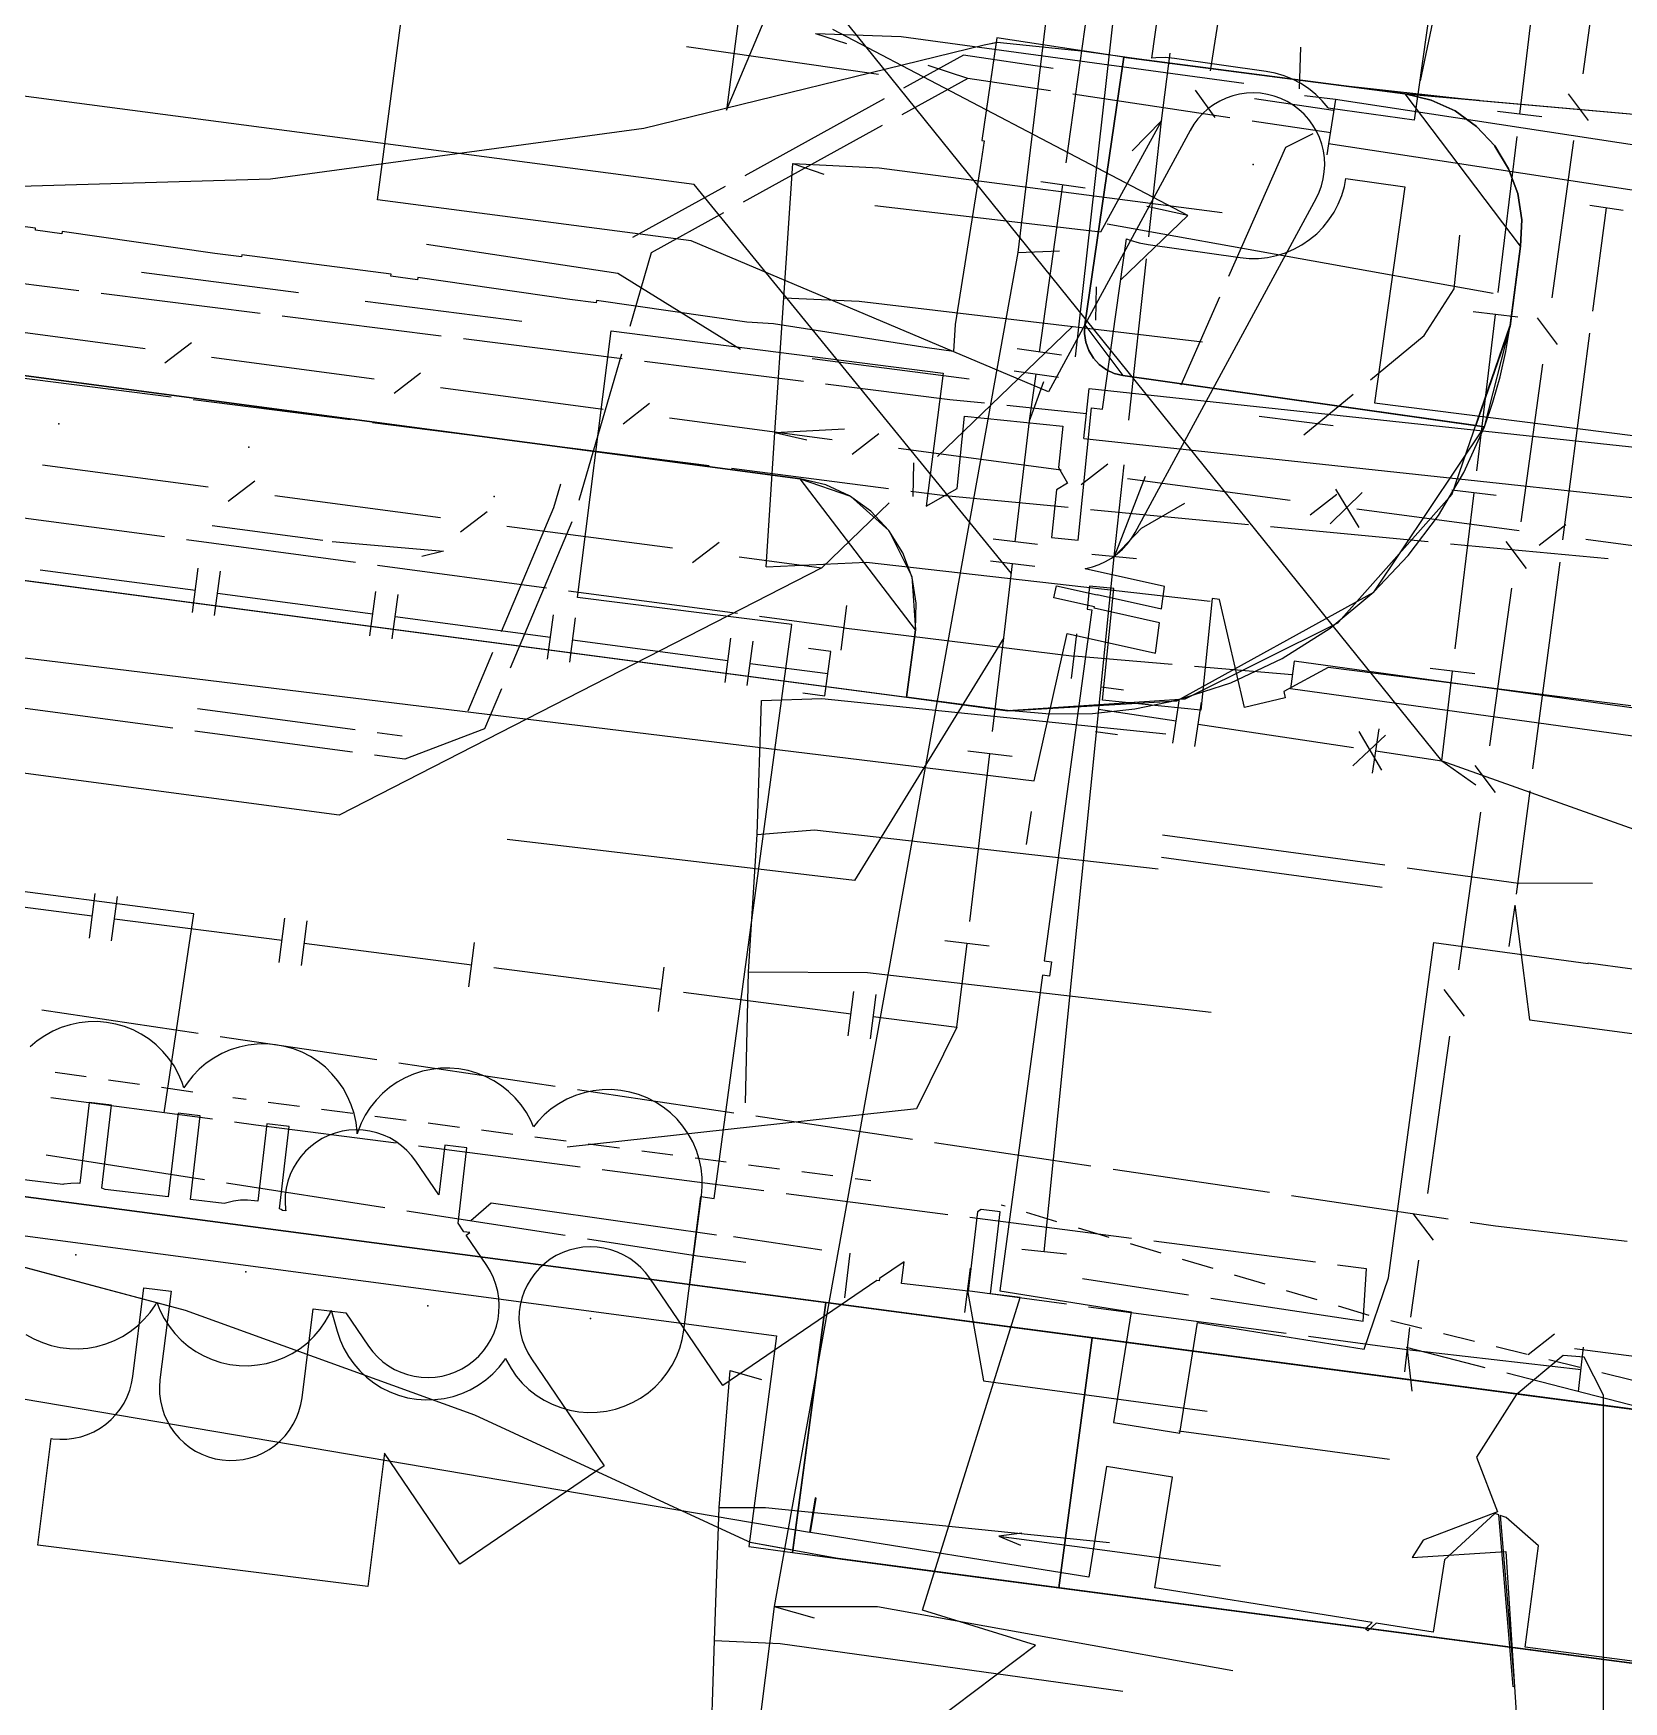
# Model space of a CAD drawing. Header units: metres. Extents: x -3782 to -2031, y 18790 to 19846.
# Drawn here: x -3570.15 to -3534.61, y 18946.86 to 18984.13 of the extents above; entities that cross this region are included whole.
import ezdxf

# ---------------------------------------------------------------- set-up
doc = ezdxf.new("R2010")
doc.units = ezdxf.units.M
for name, color, linetype in [('BOUNDARY', 7, 'Continuous'), ('CURB', 7, 'Continuous'), ('ELECTR_CABLE', 7, 'Continuous'), ('ELECTR_CABLE_COMM', 7, 'Continuous'), ('GAS', 7, 'Continuous'), ('GRASS', 7, 'Continuous'), ('GROUND', 7, 'Continuous'), ('OVERHEAD_POWER_LINE', 7, 'Continuous'), ('ROAD', 7, 'Continuous'), ('SEWER', 7, 'Continuous'), ('SIDEWALK_PATH', 7, 'Continuous'), ('TREE', 7, 'Continuous'), ('WATER_PIPELINE', 7, 'Continuous')]:
    doc.layers.add(name, color=color, linetype=linetype)

msp = doc.modelspace()

# ---------------------------------------------------------------- linework, layer by layer
at = {"layer": 'BOUNDARY'}
for points in [[(-3573.272, 18980.64), (-3564.856, 18980.887), (-3556.513, 18982.018), (-3548.906, 18983.879), (-3548.617, 18983.936), (-3546.672, 18983.737), (-3546.619, 18983.729), (-3544.962, 18983.495), (-3541.148, 18982.996), (-3537.84, 18982.633), (-3522.613, 18981.283), (-3519.674, 18980.912), (-3516.989, 18980.472), (-3514.279, 18980.075), (-3444.959, 18971.131)], [(-3282.067, 18918.894), (-3491.403, 18946.577), (-3498.417, 18947.192), (-3505.458, 18947.188), (-3512.471, 18946.565), (-3516.836, 18945.785), (-3517.957, 18945.65), (-3519.947, 18945.811), (-3549.93, 18949.758), (-3552.221, 18950.065), (-3554.135, 18950.418), (-3554.181, 18950.436), (-3560.29, 18953.261), (-3566.754, 18955.601), (-3573.395, 18957.376), (-3580.164, 18958.575), (-3582.693, 18958.912), (-3584.287, 18959.157), (-3615.528, 18964.605), (-3615.941, 18964.679), (-3635.722, 18968.342)]]:
    msp.add_lwpolyline(points, dxfattribs=at)
at = {"layer": 'CURB'}
for points in [[(-3546.655, 18977.623), (-3545.784, 18983.602)], [(-3545.792, 18983.603), (-3539.497, 18982.78)], [(-3536.917, 18979.377), (-3539.497, 18982.78)], [(-3601.831, 18980.677), (-3602.036, 18979.129), (-3599.456, 18975.761), (-3550.643, 18969.301)], [(-3601.831, 18980.677), (-3553.02, 18974.18)], [(-3537.726, 18975.346), (-3537.154, 18977.596), (-3536.917, 18979.377)], [(-3546.655, 18977.623), (-3545.806, 18976.49)], [(-3537.726, 18975.345), (-3545.806, 18976.49)], [(-3540.194, 18971.651), (-3537.726, 18975.346)], [(-3550.442, 18970.811), (-3553.02, 18974.18)], [(-3544.6, 18969.224), (-3540.194, 18971.651)], [(-3550.442, 18970.811), (-3550.643, 18969.301)], [(-3637.311, 18969.846), (-3624.107, 18967.448), (-3606.03, 18963.534), (-3589.949, 18960.734), (-3552.443, 18955.778)], [(-3550.643, 18969.301), (-3548.379, 18969.001), (-3544.6, 18969.224)], [(-3568.972, 18960.821), (-3569.667, 18960.921)], [(-3567.782, 18960.65), (-3568.477, 18960.75)], [(-3566.592, 18960.479), (-3567.287, 18960.579)], [(-3565.401, 18960.311), (-3565.699, 18960.35)], [(-3564.209, 18960.156), (-3564.905, 18960.247)], [(-3563.016, 18960.001), (-3563.713, 18960.092)], [(-3561.824, 18959.846), (-3562.521, 18959.937)], [(-3560.632, 18959.691), (-3561.328, 18959.782)], [(-3559.44, 18959.536), (-3560.136, 18959.627)], [(-3558.247, 18959.381), (-3558.944, 18959.472)], [(-3557.055, 18959.226), (-3557.752, 18959.317)], [(-3555.863, 18959.071), (-3556.559, 18959.161)], [(-3554.671, 18958.916), (-3555.367, 18959.006)], [(-3553.478, 18958.761), (-3554.175, 18958.851)], [(-3552.286, 18958.606), (-3552.982, 18958.696)], [(-3551.442, 18958.496), (-3551.79, 18958.541)], [(-3548.44, 18957.93), (-3548.522, 18957.955)], [(-3547.278, 18957.582), (-3547.961, 18957.787)], [(-3546.115, 18957.233), (-3546.799, 18957.438)], [(-3544.953, 18956.884), (-3545.636, 18957.089)], [(-3543.791, 18956.536), (-3544.474, 18956.741)], [(-3542.629, 18956.187), (-3543.312, 18956.392)], [(-3541.466, 18955.838), (-3542.15, 18956.043)], [(-3552.443, 18955.778), (-3553.186, 18950.196)], [(-3552.443, 18955.778), (-3546.495, 18954.992)], [(-3540.305, 18955.49), (-3540.987, 18955.695)], [(-3539.126, 18955.2), (-3539.818, 18955.37)], [(-3546.495, 18954.992), (-3547.238, 18949.412)], [(-3546.495, 18954.992), (-3524.969, 18952.147)], [(-3537.947, 18954.909), (-3538.64, 18955.08)], [(-3536.769, 18954.619), (-3537.462, 18954.79)], [(-3535.591, 18954.329), (-3536.284, 18954.5)], [(-3534.413, 18954.039), (-3535.105, 18954.21)], [(-3553.186, 18950.196), (-3547.238, 18949.412)]]:
    msp.add_lwpolyline(points, dxfattribs=at)
at = {"layer": 'ELECTR_CABLE'}
for points in [[(-3546.486, 18993.085), (-3548.152, 18979.236)], [(-3538.818, 18984.703), (-3539.16, 18983.071)], [(-3552.672, 18984.134), (-3550.762, 18984.067)], [(-3552.672, 18984.134), (-3551.98, 18983.91)], [(-3550.762, 18984.067), (-3543.104, 18983.025)], [(-3551.27, 18983.216), (-3555.557, 18983.837)], [(-3549.364, 18983.648), (-3550.706, 18982.909)], [(-3547.364, 18983.348), (-3549.364, 18983.648)], [(-3544.946, 18982.183), (-3544.75, 18983.691)], [(-3541.859, 18982.897), (-3541.83, 18983.828)], [(-3549.27, 18983.128), (-3550.159, 18983.417)], [(-3549.27, 18983.128), (-3550.744, 18982.317)], [(-3547.42, 18982.851), (-3549.27, 18983.128)], [(-3551.144, 18982.668), (-3554.257, 18980.954)], [(-3543.412, 18982.249), (-3546.926, 18982.776)], [(-3541.104, 18982.409), (-3542.861, 18982.672)], [(-3541.057, 18982.654), (-3541.747, 18982.739)], [(-3541.057, 18982.654), (-3541.207, 18981.666)], [(-3529.984, 18980.966), (-3541.057, 18982.654)], [(-3551.182, 18982.076), (-3554.295, 18980.362)], [(-3544.946, 18982.183), (-3546.304, 18979.693)], [(-3544.946, 18982.183), (-3545.596, 18981.513)], [(-3545.227, 18979.591), (-3544.946, 18982.183)], [(-3541.16, 18981.911), (-3542.917, 18982.175)], [(-3541.558, 18981.889), (-3542.174, 18981.586)], [(-3542.174, 18981.586), (-3543.446, 18978.7)], [(-3541.207, 18981.666), (-3541.245, 18981.418)], [(-3530.134, 18979.978), (-3541.207, 18981.666)], [(-3553.38, 18978.222), (-3553.179, 18981.224)], [(-3553.179, 18981.224), (-3551.251, 18981.13)], [(-3553.179, 18981.224), (-3552.49, 18980.99)], [(-3551.251, 18981.13), (-3543.588, 18980.134)], [(-3554.925, 18980.586), (-3556.766, 18979.572)], [(-3554.695, 18980.712), (-3554.925, 18980.586)], [(-3546.304, 18979.693), (-3551.351, 18980.28)], [(-3535.371, 18980.295), (-3534.629, 18980.181)], [(-3535.302, 18977.93), (-3535, 18980.238)], [(-3554.733, 18980.121), (-3556.344, 18979.234)], [(-3546.156, 18979.882), (-3537.531, 18978.328)], [(-3538.403, 18978.424), (-3538.278, 18979.627)], [(-3557.092, 18978.772), (-3561.365, 18979.419)], [(-3556.344, 18979.234), (-3556.825, 18977.588)], [(-3548.152, 18979.236), (-3553.602, 18948.986)], [(-3548.152, 18979.236), (-3547.219, 18979.275)], [(-3545.671, 18975.492), (-3545.281, 18979.094)], [(-3572.687, 18978.835), (-3569.135, 18978.39)], [(-3567.736, 18978.797), (-3564.229, 18978.345)], [(-3554.349, 18977.074), (-3557.092, 18978.772)], [(-3568.639, 18978.328), (-3565.087, 18977.884)], [(-3539.074, 18977.382), (-3538.403, 18978.424)], [(-3562.741, 18978.154), (-3559.234, 18977.703)], [(-3553.58, 18975.22), (-3553.38, 18978.222)], [(-3553.38, 18978.222), (-3551.7, 18978.152)], [(-3551.7, 18978.152), (-3544.025, 18977.246)], [(-3543.647, 18978.242), (-3544.514, 18976.275)], [(-3564.591, 18977.822), (-3561.04, 18977.378)], [(-3560.544, 18977.316), (-3556.992, 18976.872)], [(-3540.271, 18976.394), (-3539.074, 18977.382)], [(-3535.794, 18974.174), (-3535.367, 18977.434)], [(-3557.007, 18976.967), (-3557.962, 18973.698)], [(-3552.751, 18976.868), (-3549.243, 18976.417)], [(-3570.588, 18976.464), (-3567.076, 18976.016)], [(-3556.496, 18976.81), (-3552.944, 18976.365)], [(-3552.448, 18976.303), (-3549.672, 18975.956)], [(-3546.677, 18975.084), (-3546.557, 18976.202)], [(-3546.557, 18976.202), (-3526.331, 18974.025)], [(-3566.58, 18975.952), (-3563.068, 18975.504)], [(-3549.672, 18975.956), (-3548.895, 18975.876)], [(-3548.397, 18975.825), (-3546.617, 18975.643)], [(-3541.761, 18975.164), (-3540.656, 18976.076)], [(-3562.572, 18975.441), (-3559.06, 18974.992)], [(-3542.76, 18975.583), (-3541.106, 18975.37)], [(-3553.781, 18972.218), (-3553.58, 18975.22)], [(-3553.58, 18975.22), (-3552.026, 18975.296)], [(-3553.58, 18975.22), (-3552.871, 18975.055)], [(-3546.677, 18975.084), (-3526.451, 18972.907)], [(-3558.564, 18974.929), (-3555.051, 18974.48)], [(-3554.555, 18974.417), (-3551.043, 18973.969)], [(-3546.002, 18972.442), (-3545.779, 18974.494)], [(-3545.307, 18974.232), (-3546.002, 18972.442)], [(-3558.377, 18974.059), (-3558.53, 18973.537)], [(-3550.547, 18973.905), (-3549.778, 18973.807)], [(-3535.971, 18972.818), (-3535.794, 18974.174)], [(-3558.53, 18973.537), (-3559.699, 18970.764)], [(-3549.778, 18973.807), (-3547.025, 18973.545)], [(-3546.527, 18973.498), (-3543.002, 18973.163)], [(-3545.389, 18973.08), (-3544.422, 18973.636)], [(-3567.226, 18972.883), (-3570.999, 18973.388)], [(-3558.119, 18973.224), (-3559.5, 18969.95)], [(-3542.504, 18973.115), (-3538.98, 18972.78)], [(-3562.957, 18972.312), (-3566.731, 18972.817)], [(-3546.002, 18972.442), (-3545.389, 18973.08)], [(-3538.482, 18972.733), (-3534.957, 18972.398)], [(-3547.565, 18956.912), (-3546.002, 18972.442)], [(-3545.505, 18972.392), (-3546.499, 18972.492)], [(-3558.689, 18971.741), (-3562.462, 18972.246)], [(-3553.781, 18972.218), (-3551.537, 18972.318)], [(-3551.537, 18972.318), (-3543.858, 18971.449)], [(-3536.641, 18967.706), (-3536.036, 18972.322)], [(-3554.42, 18971.171), (-3558.193, 18971.675)], [(-3552.099, 18970.356), (-3551.977, 18971.348)], [(-3552.038, 18970.852), (-3553.925, 18971.104)], [(-3552.038, 18970.852), (-3546.895, 18970.219)], [(-3546.956, 18969.723), (-3546.834, 18970.715)], [(-3559.894, 18970.303), (-3560.447, 18968.991)], [(-3544.707, 18970.032), (-3546.895, 18970.219)], [(-3542.02, 18969.802), (-3544.208, 18969.989)], [(-3541.977, 18970.111), (-3542.063, 18969.493)], [(-3527.213, 18968.066), (-3541.977, 18970.111)], [(-3559.694, 18969.489), (-3560.069, 18968.599)], [(-3527.299, 18967.448), (-3542.063, 18969.493)], [(-3567.04, 18968.611), (-3570.563, 18969.079)], [(-3562.965, 18968.574), (-3566.488, 18969.042)], [(-3553.979, 18966.236), (-3553.88, 18969.227)], [(-3553.88, 18969.227), (-3552.53, 18969.274)], [(-3552.53, 18969.274), (-3544.843, 18968.481)], [(-3563.022, 18968.077), (-3566.545, 18968.545)], [(-3561.915, 18968.434), (-3562.47, 18968.508)], [(-3560.069, 18968.599), (-3561.855, 18967.922)], [(-3561.855, 18967.922), (-3562.527, 18968.011)], [(-3537.008, 18964.903), (-3536.705, 18967.211)], [(-3547.962, 18966.01), (-3547.85, 18966.751)], [(-3554.169, 18963.168), (-3553.979, 18966.236)], [(-3553.979, 18966.236), (-3552.694, 18966.337)], [(-3552.694, 18966.337), (-3545.014, 18965.469)], [(-3544.923, 18966.228), (-3539.95, 18965.554)], [(-3544.944, 18965.726), (-3540.01, 18965.057)], [(-3539.454, 18965.487), (-3536.968, 18965.15)], [(-3566.566, 18964.462), (-3571.604, 18965.12)], [(-3537.02, 18965.153), (-3535.312, 18965.148)], [(-3537.047, 18964.656), (-3537.18, 18963.731)], [(-3537.047, 18964.656), (-3536.717, 18962.092)], [(-3567.233, 18960.015), (-3566.566, 18964.462)], [(-3554.236, 18960.238), (-3554.169, 18963.168)], [(-3554.169, 18963.168), (-3551.511, 18963.155)], [(-3551.511, 18963.155), (-3543.834, 18962.269)], [(-3569.968, 18962.318), (-3566.472, 18961.799)], [(-3536.717, 18962.092), (-3531.68, 18961.422)], [(-3565.977, 18961.725), (-3562.481, 18961.206)], [(-3561.987, 18961.133), (-3558.491, 18960.613)], [(-3557.996, 18960.54), (-3554.5, 18960.02)], [(-3566.154, 18959.872), (-3569.765, 18960.353)], [(-3565.182, 18959.742), (-3565.658, 18959.805)], [(-3562.046, 18959.336), (-3565.182, 18959.742)], [(-3554.006, 18959.947), (-3550.51, 18959.428)], [(-3550.015, 18959.354), (-3546.519, 18958.835)], [(-3569.867, 18959.076), (-3566.329, 18958.529)], [(-3557.937, 18958.805), (-3561.55, 18959.272)], [(-3553.828, 18958.273), (-3557.441, 18958.74)], [(-3546.025, 18958.761), (-3542.529, 18958.242)], [(-3565.835, 18958.452), (-3562.298, 18957.905)], [(-3549.719, 18957.741), (-3553.332, 18958.209)], [(-3561.804, 18957.829), (-3558.266, 18957.282)], [(-3560.376, 18957.608), (-3559.92, 18958.003)], [(-3559.92, 18958.003), (-3554.888, 18957.294)], [(-3542.034, 18958.169), (-3538.538, 18957.649)], [(-3545.61, 18957.21), (-3549.223, 18957.677)], [(-3538.044, 18957.576), (-3537.479, 18957.492)], [(-3537.479, 18957.492), (-3534.536, 18957.147)], [(-3557.772, 18957.205), (-3555.309, 18956.824)], [(-3554.504, 18957.256), (-3552.53, 18956.954)], [(-3541.502, 18956.678), (-3545.115, 18957.146)], [(-3555.309, 18956.824), (-3554.231, 18956.682)], [(-3552.023, 18955.886), (-3551.899, 18956.878)], [(-3547.068, 18956.862), (-3548.062, 18956.962)], [(-3549.338, 18955.553), (-3549.214, 18956.545)], [(-3540.364, 18956.531), (-3541.006, 18956.614)], [(-3540.439, 18955.359), (-3540.364, 18956.531)], [(-3549.276, 18956.049), (-3547.067, 18955.752)], [(-3549.276, 18956.049), (-3548.918, 18954.027)], [(-3546.707, 18956.314), (-3544.337, 18955.953)], [(-3546.571, 18955.685), (-3542.154, 18955.091)], [(-3543.843, 18955.878), (-3540.439, 18955.359)], [(-3539.506, 18954.23), (-3539.392, 18955.224)], [(-3541.658, 18955.024), (-3539.449, 18954.727)], [(-3537.712, 18954.321), (-3539.465, 18954.77)], [(-3539.449, 18954.727), (-3535.567, 18954.285)], [(-3539.449, 18954.727), (-3539.348, 18953.798)], [(-3535.624, 18953.788), (-3535.51, 18954.782)], [(-3554.831, 18951.202), (-3554.583, 18954.259)], [(-3554.583, 18954.259), (-3553.883, 18954.06)], [(-3533.721, 18953.299), (-3537.228, 18954.197)], [(-3548.918, 18954.027), (-3543.924, 18953.353)], [(-3539.851, 18952.274), (-3544.556, 18952.907)], [(-3554.93, 18948.226), (-3554.831, 18951.202)], [(-3554.831, 18951.202), (-3553.794, 18951.202)], [(-3553.794, 18951.202), (-3546.106, 18950.419)], [(-3553.602, 18948.986), (-3554.713, 18940.131)], [(-3553.602, 18948.986), (-3551.292, 18948.986)], [(-3553.602, 18948.986), (-3552.702, 18948.736)], [(-3551.292, 18948.986), (-3543.35, 18947.555)], [(-3555.029, 18945.25), (-3554.93, 18948.226)], [(-3554.93, 18948.226), (-3553.463, 18948.158)], [(-3553.463, 18948.158), (-3545.809, 18947.093)]]:
    msp.add_lwpolyline(points, dxfattribs=at)
at = {"layer": 'ELECTR_CABLE_COMM'}
for points in [[(-3543.847, 18983.3), (-3543.294, 18986.802)], [(-3535.042, 18986.748), (-3535.529, 18983.23)], [(-3544.357, 18980.068), (-3552.288, 18984.22)], [(-3543.743, 18982.256), (-3544.184, 18982.863)], [(-3535.858, 18982.786), (-3535.406, 18982.188)], [(-3535.735, 18981.744), (-3536.222, 18978.226)], [(-3544.357, 18980.068), (-3545.27, 18980.264)], [(-3545.86, 18978.62), (-3544.357, 18980.068)], [(-3546.408, 18977.725), (-3546.393, 18978.475)], [(-3549.947, 18974.684), (-3546.941, 18977.58)], [(-3536.551, 18977.782), (-3536.099, 18977.185)], [(-3571.289, 18977.577), (-3567.658, 18977.096)], [(-3567.212, 18976.77), (-3566.617, 18977.226)], [(-3566.171, 18976.899), (-3562.54, 18976.418)], [(-3562.094, 18976.092), (-3561.499, 18976.548)], [(-3536.428, 18976.741), (-3536.915, 18973.223)], [(-3561.053, 18976.221), (-3557.422, 18975.74)], [(-3556.976, 18975.414), (-3556.381, 18975.87)], [(-3555.935, 18975.544), (-3552.304, 18975.063)], [(-3551.858, 18974.736), (-3551.263, 18975.192)], [(-3550.817, 18974.866), (-3547.186, 18974.385)], [(-3569.947, 18974.495), (-3566.246, 18974.006)], [(-3550.495, 18973.789), (-3550.48, 18974.539)], [(-3546.74, 18974.058), (-3546.145, 18974.514)], [(-3565.8, 18973.68), (-3565.205, 18974.136)], [(-3545.699, 18974.188), (-3542.068, 18973.707)], [(-3540.456, 18973.873), (-3541.175, 18973.178)], [(-3541.051, 18973.949), (-3540.531, 18973.095)], [(-3564.759, 18973.81), (-3561.057, 18973.321)], [(-3552.531, 18972.196), (-3551.028, 18973.644)], [(-3541.622, 18973.38), (-3541.027, 18973.836)], [(-3540.581, 18973.51), (-3536.95, 18973.029)], [(-3560.611, 18972.995), (-3560.016, 18973.451)], [(-3559.57, 18973.125), (-3555.869, 18972.637)], [(-3536.504, 18972.703), (-3535.909, 18973.158)], [(-3555.423, 18972.31), (-3554.828, 18972.766)], [(-3537.244, 18972.779), (-3536.792, 18972.181)], [(-3535.463, 18972.832), (-3531.832, 18972.351)], [(-3554.382, 18972.44), (-3552.531, 18972.196)], [(-3552.531, 18972.196), (-3563.318, 18966.669)], [(-3537.121, 18971.737), (-3537.609, 18968.219)], [(-3563.318, 18966.669), (-3570.77, 18967.659)], [(-3537.938, 18967.775), (-3537.485, 18967.177)], [(-3537.814, 18966.733), (-3538.302, 18963.215)], [(-3538.631, 18962.771), (-3538.178, 18962.174)], [(-3538.507, 18961.729), (-3538.995, 18958.212)], [(-3539.324, 18957.768), (-3538.871, 18957.17)], [(-3539.2, 18956.726), (-3539.377, 18955.451)], [(-3536.752, 18954.619), (-3536.158, 18955.077)], [(-3535.711, 18954.752), (-3532.189, 18954.295)]]:
    msp.add_lwpolyline(points, dxfattribs=at)
at = {"layer": 'GAS'}
for points in [[(-3538.68, 18967.882), (-3565.381, 19000.999)], [(-3536.938, 18982.329), (-3536.517, 18985.814)], [(-3547.075, 18981.242), (-3546.548, 18984.976)], [(-3546.865, 18976.91), (-3545.992, 18984.676)], [(-3555.386, 18980.76), (-3570.423, 18982.738)], [(-3536.441, 18982.269), (-3537.434, 18982.388)], [(-3537.418, 18978.346), (-3536.998, 18981.832)], [(-3548.295, 18972.064), (-3555.386, 18980.76)], [(-3547.672, 18977.013), (-3547.145, 18980.747)], [(-3546.65, 18980.677), (-3547.64, 18980.817)], [(-3536.981, 18977.79), (-3537.974, 18977.91)], [(-3537.898, 18974.364), (-3537.478, 18977.85)], [(-3547.177, 18976.943), (-3548.167, 18977.083)], [(-3547.247, 18976.448), (-3548.237, 18976.588)], [(-3547.889, 18975.477), (-3547.742, 18976.518)], [(-3547.889, 18975.477), (-3547.569, 18976.355)], [(-3548.21, 18972.776), (-3547.889, 18975.477)], [(-3537.462, 18973.808), (-3538.454, 18973.928)], [(-3538.378, 18970.382), (-3537.958, 18973.868)], [(-3547.714, 18972.717), (-3548.707, 18972.835)], [(-3570.005, 18972.147), (-3566.533, 18971.691)], [(-3566.599, 18971.195), (-3566.468, 18972.186)], [(-3566.103, 18971.13), (-3565.972, 18972.121)], [(-3547.773, 18972.221), (-3548.766, 18972.339)], [(-3548.466, 18970.627), (-3548.269, 18972.28)], [(-3566.038, 18971.625), (-3562.566, 18971.169)], [(-3562.631, 18970.673), (-3562.501, 18971.664)], [(-3562.135, 18970.608), (-3562.005, 18971.599)], [(-3562.07, 18971.103), (-3558.598, 18970.647)], [(-3558.663, 18970.151), (-3558.533, 18971.142)], [(-3558.168, 18970.086), (-3558.037, 18971.077)], [(-3558.103, 18970.581), (-3554.631, 18970.125)], [(-3554.696, 18969.629), (-3554.565, 18970.62)], [(-3554.2, 18969.564), (-3554.07, 18970.555)], [(-3548.466, 18970.627), (-3551.806, 18965.204)], [(-3548.718, 18968.536), (-3548.466, 18970.627)], [(-3552.333, 18970.327), (-3552.829, 18970.392)], [(-3552.465, 18969.335), (-3552.333, 18970.327)], [(-3554.135, 18970.059), (-3552.399, 18969.831)], [(-3537.942, 18969.826), (-3538.935, 18969.946)], [(-3538.68, 18967.882), (-3538.438, 18969.886)], [(-3552.96, 18969.401), (-3552.465, 18969.335)], [(-3545.792, 18969.462), (-3546.288, 18969.527)], [(-3546.354, 18969.032), (-3544.618, 18968.772)], [(-3544.692, 18968.277), (-3544.543, 18969.266)], [(-3544.197, 18968.203), (-3544.049, 18969.192)], [(-3544.123, 18968.697), (-3540.651, 18968.177)], [(-3546.419, 18968.536), (-3545.924, 18968.47)], [(-3539.937, 18968.451), (-3540.668, 18967.768)], [(-3540.531, 18968.537), (-3540.025, 18967.674)], [(-3540.23, 18967.609), (-3540.082, 18968.598)], [(-3548.281, 18967.979), (-3549.274, 18968.099)], [(-3549.228, 18964.295), (-3548.777, 18968.039)], [(-3540.156, 18968.103), (-3538.68, 18967.882)], [(-3538.68, 18967.882), (-3529.425, 18964.586)], [(-3538.68, 18967.882), (-3537.916, 18967.345)], [(-3551.806, 18965.204), (-3559.567, 18966.127)], [(-3568.9, 18963.922), (-3568.772, 18964.914)], [(-3572.579, 18964.9), (-3568.836, 18964.418)], [(-3568.404, 18963.858), (-3568.276, 18964.85)], [(-3568.34, 18964.354), (-3564.597, 18963.871)], [(-3564.661, 18963.376), (-3564.533, 18964.367)], [(-3564.165, 18963.312), (-3564.037, 18964.303)], [(-3564.101, 18963.808), (-3560.358, 18963.325)], [(-3560.422, 18962.829), (-3560.294, 18963.821)], [(-3548.791, 18963.739), (-3549.784, 18963.859)], [(-3549.513, 18961.927), (-3549.288, 18963.799)], [(-3559.862, 18963.261), (-3556.119, 18962.779)], [(-3556.183, 18962.283), (-3556.055, 18963.274)], [(-3555.623, 18962.715), (-3551.88, 18962.232)], [(-3551.944, 18961.736), (-3551.816, 18962.728)], [(-3551.448, 18961.672), (-3551.321, 18962.664)], [(-3551.385, 18962.168), (-3549.513, 18961.927)], [(-3549.513, 18961.927), (-3550.417, 18960.103)], [(-3550.417, 18960.103), (-3558.228, 18959.253)]]:
    msp.add_lwpolyline(points, dxfattribs=at)
at = {"layer": 'GRASS'}
for points in [[(-3536.917, 18979.377), (-3536.891, 18979.972), (-3536.982, 18980.556), (-3537.185, 18981.11), (-3537.496, 18981.618), (-3537.901, 18982.055), (-3538.38, 18982.4), (-3538.917, 18982.645), (-3539.497, 18982.78), (-3545.784, 18983.602), (-3546.655, 18977.623), (-3546.664, 18977.426), (-3546.634, 18977.233), (-3546.568, 18977.049), (-3546.465, 18976.881), (-3546.332, 18976.735), (-3546.174, 18976.62), (-3545.997, 18976.537), (-3545.806, 18976.49), (-3537.728, 18975.346), (-3537.535, 18975.897), (-3537.374, 18976.459), (-3537.247, 18977.029), (-3537.153, 18977.606)], [(-3601.831, 18980.677), (-3602.036, 18979.129), (-3602.055, 18978.539), (-3601.96, 18977.961), (-3601.755, 18977.413), (-3601.443, 18976.911), (-3601.039, 18976.479), (-3600.564, 18976.138), (-3600.031, 18975.896), (-3599.456, 18975.761), (-3550.643, 18969.301), (-3550.442, 18970.811), (-3550.422, 18971.401), (-3550.517, 18971.979), (-3550.722, 18972.527), (-3551.033, 18973.029), (-3551.437, 18973.461), (-3551.912, 18973.802), (-3552.445, 18974.045), (-3553.02, 18974.18)], [(-3589.949, 18960.734), (-3593.99, 18961.311), (-3598.018, 18961.97), (-3602.032, 18962.711), (-3606.03, 18963.534), (-3618.253, 18966.181), (-3618.435, 18965.212), (-3617.76, 18965.071), (-3617.084, 18964.929), (-3616.409, 18964.785), (-3615.735, 18964.641), (-3607.711, 18963.03), (-3599.661, 18961.556), (-3591.588, 18960.218), (-3583.493, 18959.018), (-3553.545, 18955.032), (-3554.162, 18950.325), (-3553.186, 18950.194), (-3552.443, 18955.778)], [(-3530.19, 18952.837), (-3546.495, 18954.992), (-3547.239, 18949.404), (-3530.926, 18947.256)]]:
    msp.add_lwpolyline(points, close=True, dxfattribs=at)
at = {"layer": 'GROUND'}
for points in [[(-3573.272, 18980.64), (-3564.856, 18980.887), (-3556.513, 18982.018), (-3548.906, 18983.879), (-3548.636, 18983.932), (-3548.955, 18981.739), (-3548.906, 18981.732), (-3548.992, 18981.138), (-3549.554, 18977.627), (-3549.588, 18977.026), (-3550.182, 18977.111), (-3553.611, 18977.645), (-3554.212, 18977.679), (-3557.567, 18978.163), (-3557.573, 18978.113), (-3558.168, 18978.19), (-3561.565, 18978.68), (-3561.571, 18978.63), (-3562.166, 18978.707), (-3562.16, 18978.757), (-3565.498, 18979.188), (-3565.505, 18979.138), (-3566.1, 18979.215), (-3569.508, 18979.706), (-3569.514, 18979.657), (-3570.109, 18979.734), (-3570.103, 18979.783), (-3573.275, 18980.193)], [(-3624.107, 18967.448), (-3618.253, 18966.181), (-3606.03, 18963.534), (-3602.012, 18962.707), (-3597.979, 18961.963), (-3593.931, 18961.302), (-3589.871, 18960.724), (-3552.443, 18955.778), (-3553.18, 18950.242), (-3554.135, 18950.418), (-3554.181, 18950.436), (-3560.29, 18953.261), (-3566.754, 18955.601), (-3573.395, 18957.376), (-3580.164, 18958.575), (-3582.693, 18958.912), (-3584.287, 18959.157), (-3615.528, 18964.605), (-3615.941, 18964.679), (-3635.722, 18968.342)]]:
    msp.add_lwpolyline(points, dxfattribs=at)
for points in [[(-3544.962, 18983.495), (-3541.148, 18982.996), (-3537.84, 18982.633), (-3539.497, 18982.78), (-3538.917, 18982.645), (-3538.38, 18982.4), (-3537.901, 18982.055), (-3537.496, 18981.618), (-3537.185, 18981.11), (-3536.982, 18980.556), (-3536.891, 18979.972), (-3536.917, 18979.377), (-3537.154, 18977.596), (-3537.919, 18975.373), (-3545.806, 18976.49), (-3545.997, 18976.537), (-3546.174, 18976.62), (-3546.332, 18976.735), (-3546.465, 18976.881), (-3546.568, 18977.049), (-3546.634, 18977.233), (-3546.664, 18977.426), (-3546.655, 18977.623), (-3545.784, 18983.602), (-3546.608, 18983.728)], [(-3601.755, 18977.413), (-3601.96, 18977.961), (-3602.055, 18978.539), (-3602.036, 18979.129), (-3601.831, 18980.677), (-3553.02, 18974.18), (-3551.894, 18973.792), (-3551.033, 18973.029), (-3550.522, 18971.999), (-3550.442, 18970.811), (-3550.641, 18969.313), (-3548.386, 18969.013), (-3548.309, 18969.006), (-3548.379, 18969.001), (-3599.456, 18975.761), (-3600.031, 18975.896), (-3600.564, 18976.138), (-3601.039, 18976.479), (-3601.443, 18976.911)], [(-3547.239, 18949.404), (-3546.495, 18954.989), (-3549.469, 18955.385), (-3530.19, 18952.837), (-3530.926, 18947.256)]]:
    msp.add_lwpolyline(points, close=True, dxfattribs=at)
at = {"layer": 'OVERHEAD_POWER_LINE'}
for points in [[(-3566.161, 18973.137), (-3563.683, 18972.808)], [(-3563.478, 18972.781), (-3560.987, 18972.565)], [(-3560.987, 18972.565), (-3561.474, 18972.45)], [(-3548.064, 18950.625), (-3548.576, 18950.557)], [(-3548.576, 18950.557), (-3546.098, 18950.23)], [(-3548.576, 18950.557), (-3548.097, 18950.359)], [(-3546.098, 18950.23), (-3543.621, 18949.894)]]:
    msp.add_lwpolyline(points, dxfattribs=at)
at = {"layer": 'ROAD'}
for points in [[(-3599.455, 18975.762), (-3548.38, 18969.002), (-3548.378, 18969.002), (-3544.421, 18969.269), (-3544.417, 18969.27), (-3540.989, 18970.974), (-3540.986, 18970.977), (-3538.447, 18973.841), (-3538.445, 18973.845), (-3537.155, 18977.595), (-3537.154, 18977.597), (-3536.917, 18979.377), (-3536.917, 18979.378), (-3536.891, 18979.972), (-3536.891, 18979.974), (-3536.982, 18980.555), (-3536.982, 18980.557), (-3537.185, 18981.109), (-3537.185, 18981.111), (-3537.495, 18981.617), (-3537.497, 18981.619), (-3537.901, 18982.054), (-3537.902, 18982.056), (-3538.379, 18982.399), (-3538.381, 18982.4), (-3538.916, 18982.644), (-3538.918, 18982.645), (-3539.497, 18982.78), (-3521.137, 18981.152)], [(-3517.601, 18951.174), (-3555.483, 18956.18), (-3555.221, 18958.162), (-3555.204, 18958.368), (-3555.207, 18958.574), (-3555.23, 18958.778), (-3555.274, 18958.98), (-3555.337, 18959.176), (-3555.419, 18959.365), (-3555.519, 18959.545), (-3555.636, 18959.715), (-3555.769, 18959.872), (-3555.917, 18960.016), (-3556.078, 18960.144), (-3556.252, 18960.256), (-3556.435, 18960.35), (-3556.627, 18960.426), (-3556.825, 18960.482), (-3557.027, 18960.519), (-3557.233, 18960.536), (-3557.439, 18960.533), (-3557.644, 18960.51), (-3557.845, 18960.466), (-3558.041, 18960.403), (-3558.23, 18960.321), (-3558.411, 18960.221), (-3558.58, 18960.104), (-3558.737, 18959.971), (-3558.881, 18959.823), (-3558.974, 18959.705), (-3559.033, 18959.843), (-3559.134, 18960.023), (-3559.251, 18960.193), (-3559.384, 18960.35), (-3559.532, 18960.493), (-3559.693, 18960.621), (-3559.866, 18960.733), (-3560.05, 18960.828), (-3560.241, 18960.903), (-3560.44, 18960.96), (-3560.642, 18960.997), (-3560.848, 18961.014), (-3561.054, 18961.011), (-3561.258, 18960.987), (-3561.46, 18960.944), (-3561.656, 18960.881), (-3561.845, 18960.799), (-3562.025, 18960.699), (-3562.195, 18960.582), (-3562.352, 18960.449), (-3562.496, 18960.301), (-3562.624, 18960.139), (-3562.736, 18959.966), (-3562.83, 18959.783), (-3562.906, 18959.591), (-3562.917, 18959.55), (-3562.918, 18959.593), (-3562.942, 18959.797), (-3562.985, 18959.999), (-3563.048, 18960.195), (-3563.13, 18960.384), (-3563.23, 18960.564), (-3563.347, 18960.734), (-3563.48, 18960.891), (-3563.628, 18961.035), (-3563.79, 18961.163), (-3563.963, 18961.275), (-3564.146, 18961.369), (-3564.338, 18961.445), (-3564.536, 18961.501), (-3564.739, 18961.538), (-3564.944, 18961.555), (-3565.15, 18961.552), (-3565.355, 18961.529), (-3565.556, 18961.485), (-3565.752, 18961.422), (-3565.942, 18961.34), (-3566.122, 18961.24), (-3566.291, 18961.123), (-3566.448, 18960.99), (-3566.592, 18960.842), (-3566.72, 18960.68), (-3566.788, 18960.575), (-3566.826, 18960.694), (-3566.908, 18960.884), (-3567.008, 18961.064), (-3567.125, 18961.233), (-3567.258, 18961.39), (-3567.406, 18961.534), (-3567.568, 18961.662), (-3567.741, 18961.774), (-3567.924, 18961.868), (-3568.116, 18961.944), (-3568.314, 18962.001), (-3568.517, 18962.038), (-3568.722, 18962.055), (-3568.928, 18962.051), (-3569.133, 18962.028), (-3569.334, 18961.984), (-3569.531, 18961.921), (-3569.72, 18961.84), (-3569.9, 18961.74), (-3570.069, 18961.622), (-3570.227, 18961.489)]]:
    msp.add_lwpolyline(points, dxfattribs=at)
at = {"layer": 'SEWER'}
for points in [[(-3573.403, 18970.552), (-3547.791, 18967.433), (-3547.054, 18970.727), (-3545.075, 18970.285), (-3544.985, 18970.966), (-3546.448, 18971.293), (-3546.442, 18971.32), (-3547.349, 18971.522), (-3547.288, 18971.793), (-3546.382, 18971.591), (-3546.381, 18971.595), (-3544.945, 18971.274), (-3544.878, 18971.778), (-3546.65, 18972.174), (-3546.636, 18972.175), (-3546.484, 18972.213), (-3546.335, 18972.265), (-3546.193, 18972.331), (-3546.058, 18972.411), (-3545.931, 18972.504), (-3545.814, 18972.609), (-3545.708, 18972.724), (-3545.614, 18972.85), (-3545.532, 18972.984), (-3541.489, 18980.442), (-3541.421, 18980.584), (-3541.368, 18980.731), (-3541.328, 18980.883), (-3541.305, 18981.039), (-3541.296, 18981.195), (-3541.303, 18981.352), (-3541.325, 18981.508), (-3541.362, 18981.66), (-3541.414, 18981.808), (-3541.48, 18981.951), (-3541.56, 18982.086), (-3541.653, 18982.213), (-3541.758, 18982.329), (-3541.874, 18982.436), (-3541.999, 18982.53), (-3542.133, 18982.611), (-3542.275, 18982.679), (-3542.422, 18982.733), (-3542.574, 18982.772), (-3542.73, 18982.796), (-3542.886, 18982.805), (-3543.043, 18982.798), (-3543.199, 18982.776), (-3543.351, 18982.739), (-3543.499, 18982.687), (-3543.642, 18982.62), (-3543.777, 18982.54), (-3543.904, 18982.448), (-3544.021, 18982.343), (-3544.127, 18982.227), (-3544.221, 18982.102), (-3544.302, 18981.967), (-3547.467, 18976.129), (-3555.457, 18979.496), (-3562.462, 18980.412), (-3561.683, 18986.361)], [(-3554.277, 18985.392), (-3554.666, 18982.418), (-3553.501, 18985.182)], [(-3551.845, 18945.039), (-3547.757, 18948.12), (-3550.28, 18948.906), (-3548.102, 18955.893), (-3548.767, 18955.972), (-3548.55, 18957.808), (-3548.971, 18957.858), (-3549.054, 18957.801), (-3549.263, 18956.03), (-3550.753, 18956.206), (-3550.697, 18956.684), (-3551.244, 18956.312), (-3551.25, 18956.265), (-3551.304, 18956.271), (-3554.749, 18953.928), (-3556.378, 18956.323), (-3556.472, 18956.448), (-3556.579, 18956.563), (-3556.696, 18956.668), (-3556.823, 18956.76), (-3556.958, 18956.84), (-3557.101, 18956.906), (-3557.249, 18956.958), (-3557.402, 18956.995), (-3557.557, 18957.016), (-3557.714, 18957.023), (-3557.871, 18957.014), (-3558.026, 18956.989), (-3558.178, 18956.95), (-3558.325, 18956.896), (-3558.467, 18956.828), (-3558.601, 18956.746), (-3558.726, 18956.651), (-3558.842, 18956.545), (-3558.946, 18956.428), (-3559.038, 18956.301), (-3559.118, 18956.165), (-3559.184, 18956.023), (-3559.236, 18955.875), (-3559.273, 18955.722), (-3559.294, 18955.567), (-3559.301, 18955.41), (-3559.292, 18955.253), (-3559.268, 18955.098), (-3559.228, 18954.946), (-3559.174, 18954.798), (-3559.106, 18954.657), (-3559.024, 18954.523), (-3557.395, 18952.128), (-3560.621, 18949.934), (-3562.308, 18952.414), (-3562.68, 18949.437), (-3570.057, 18950.359), (-3569.759, 18952.743), (-3569.717, 18952.735), (-3569.56, 18952.723), (-3569.403, 18952.727), (-3569.247, 18952.746), (-3569.094, 18952.78), (-3568.945, 18952.829), (-3568.801, 18952.893), (-3568.664, 18952.97), (-3568.536, 18953.06), (-3568.417, 18953.162), (-3568.308, 18953.276), (-3568.212, 18953.399), (-3568.127, 18953.532), (-3568.057, 18953.672), (-3568, 18953.818), (-3567.958, 18953.97), (-3567.931, 18954.124), (-3567.682, 18956.109), (-3567.075, 18956.033), (-3567.324, 18954.048), (-3567.335, 18953.892), (-3567.332, 18953.735), (-3567.313, 18953.579), (-3567.279, 18953.426), (-3567.23, 18953.277), (-3567.166, 18953.133), (-3567.089, 18952.996), (-3566.999, 18952.868), (-3566.897, 18952.749), (-3566.783, 18952.64), (-3566.659, 18952.543), (-3566.527, 18952.459), (-3566.387, 18952.388), (-3566.24, 18952.332), (-3566.089, 18952.289), (-3565.934, 18952.262), (-3565.778, 18952.251), (-3565.621, 18952.254), (-3565.465, 18952.273), (-3565.312, 18952.307), (-3565.163, 18952.356), (-3565.019, 18952.42), (-3564.882, 18952.497), (-3564.754, 18952.587), (-3564.635, 18952.689), (-3564.526, 18952.803), (-3564.429, 18952.926), (-3564.345, 18953.059), (-3564.274, 18953.199), (-3564.218, 18953.346), (-3564.175, 18953.497), (-3564.148, 18953.651), (-3563.9, 18955.636), (-3563.17, 18955.545), (-3562.665, 18954.803), (-3562.57, 18954.677), (-3562.464, 18954.562), (-3562.346, 18954.457), (-3562.22, 18954.365), (-3562.084, 18954.285), (-3561.942, 18954.219), (-3561.793, 18954.168), (-3561.641, 18954.131), (-3561.485, 18954.109), (-3561.328, 18954.103), (-3561.172, 18954.112), (-3561.017, 18954.136), (-3560.865, 18954.176), (-3560.717, 18954.23), (-3560.576, 18954.298), (-3560.442, 18954.38), (-3560.316, 18954.475), (-3560.201, 18954.581), (-3560.097, 18954.698), (-3560.004, 18954.825), (-3559.924, 18954.96), (-3559.859, 18955.103), (-3559.807, 18955.251), (-3559.77, 18955.404), (-3559.748, 18955.559), (-3559.742, 18955.716), (-3559.751, 18955.873), (-3559.775, 18956.028), (-3559.815, 18956.18), (-3559.869, 18956.328), (-3559.937, 18956.469), (-3560.019, 18956.603), (-3560.482, 18957.284), (-3560.396, 18957.343), (-3560.534, 18957.359), (-3560.663, 18957.55), (-3560.465, 18959.234), (-3560.962, 18959.294), (-3561.093, 18958.181), (-3561.608, 18958.937), (-3561.702, 18959.063), (-3561.809, 18959.178), (-3561.926, 18959.283), (-3562.053, 18959.375), (-3562.188, 18959.455), (-3562.331, 18959.521), (-3562.479, 18959.572), (-3562.631, 18959.609), (-3562.787, 18959.631), (-3562.944, 18959.637), (-3563.101, 18959.628), (-3563.256, 18959.604), (-3563.408, 18959.564), (-3563.555, 18959.51), (-3563.696, 18959.442), (-3563.83, 18959.36), (-3563.956, 18959.266), (-3564.071, 18959.159), (-3564.176, 18959.042), (-3564.268, 18958.915), (-3564.348, 18958.78), (-3564.414, 18958.637), (-3564.465, 18958.489), (-3564.502, 18958.336), (-3564.524, 18958.181), (-3564.53, 18958.024), (-3564.521, 18957.867), (-3564.515, 18957.829), (-3564.588, 18957.838), (-3564.618, 18957.857), (-3564.653, 18957.875), (-3564.437, 18959.709), (-3564.933, 18959.769), (-3565.137, 18958.041), (-3565.21, 18958.053), (-3565.367, 18958.065), (-3565.524, 18958.062), (-3565.68, 18958.043), (-3565.833, 18958.009), (-3565.888, 18957.991), (-3566.643, 18958.08), (-3566.423, 18959.947), (-3566.919, 18960.007), (-3567.139, 18958.139), (-3568.548, 18958.304), (-3568.552, 18958.306), (-3568.626, 18958.335), (-3568.408, 18960.185), (-3568.905, 18960.244), (-3569.118, 18958.441), (-3569.161, 18958.444), (-3569.318, 18958.441), (-3569.474, 18958.422), (-3569.497, 18958.417), (-3570.615, 18958.549)], [(-3535.062, 18946.467), (-3535.062, 18953.709), (-3535.5, 18954.554), (-3535.964, 18954.598), (-3537.019, 18953.714), (-3537.906, 18952.326), (-3537.437, 18951.1), (-3539.094, 18950.467), (-3539.338, 18950.085), (-3537.245, 18950.216), (-3537.019, 18946.611)]]:
    msp.add_lwpolyline(points, dxfattribs=at)
at = {"layer": 'SIDEWALK_PATH'}
msp.add_lwpolyline([(-3601.832, 18980.678), (-3553.02, 18974.18), (-3551.894, 18973.792), (-3551.033, 18973.029), (-3550.522, 18971.999), (-3550.442, 18970.811), (-3550.641, 18969.313), (-3548.386, 18969.013), (-3547.435, 18968.932), (-3546.482, 18968.942), (-3545.535, 18969.043), (-3544.599, 18969.234), (-3543.39, 18969.625), (-3542.244, 18970.164), (-3541.176, 18970.843), (-3540.199, 18971.656), (-3539.428, 18972.47), (-3538.756, 18973.362), (-3538.187, 18974.323), (-3537.728, 18975.346), (-3545.806, 18976.49), (-3545.997, 18976.537), (-3546.174, 18976.62), (-3546.332, 18976.735), (-3546.465, 18976.881), (-3546.568, 18977.049), (-3546.634, 18977.233), (-3546.664, 18977.426), (-3546.655, 18977.623), (-3545.784, 18983.602), (-3548.621, 18984.034), (-3548.955, 18981.739), (-3548.906, 18981.732), (-3548.992, 18981.138), (-3549.554, 18977.627), (-3549.588, 18977.026), (-3550.182, 18977.111), (-3553.611, 18977.645), (-3554.212, 18977.679), (-3557.567, 18978.163), (-3557.573, 18978.113), (-3558.168, 18978.19), (-3561.565, 18978.68), (-3561.571, 18978.63), (-3562.166, 18978.707), (-3562.16, 18978.757), (-3565.498, 18979.188), (-3565.505, 18979.138), (-3566.1, 18979.215), (-3569.508, 18979.706), (-3569.514, 18979.657), (-3570.109, 18979.734), (-3570.103, 18979.783), (-3573.275, 18980.193)], dxfattribs=at)
msp.add_lwpolyline([(-3546.495, 18954.989), (-3552.443, 18955.781), (-3553.186, 18950.194), (-3550.016, 18949.77), (-3547.239, 18949.404)], close=True, dxfattribs=at)
at = {"layer": 'TREE'}
for p in [(-3542.895, 18981.205), (-3569.588, 18975.41), (-3565.34, 18974.889), (-3559.858, 18973.787), (-3569.203, 18956.844), (-3565.409, 18956.466), (-3561.342, 18955.703), (-3557.701, 18955.423)]:
    msp.add_point(p, dxfattribs=at)
at = {"layer": 'WATER_PIPELINE'}
for points in [[(-3538.373, 18988.742), (-3539.295, 18982.194), (-3541.216, 18982.464), (-3541.219, 18982.468), (-3541.351, 18982.627), (-3541.497, 18982.771), (-3541.658, 18982.901), (-3541.83, 18983.014), (-3542.012, 18983.11), (-3542.203, 18983.187), (-3542.401, 18983.246), (-3542.603, 18983.284), (-3544.655, 18983.573), (-3544.861, 18983.592), (-3545.067, 18983.59), (-3545.159, 18983.58), (-3543.952, 18992.152)], [(-3570.319, 18955.066), (-3570.14, 18954.965), (-3569.951, 18954.883), (-3569.755, 18954.819), (-3569.554, 18954.774), (-3569.349, 18954.75), (-3569.143, 18954.746), (-3568.938, 18954.762), (-3568.735, 18954.798), (-3568.536, 18954.853), (-3568.344, 18954.928), (-3568.161, 18955.022), (-3567.987, 18955.133), (-3567.825, 18955.26), (-3567.676, 18955.403), (-3567.542, 18955.559), (-3567.424, 18955.728), (-3567.394, 18955.783), (-3567.325, 18955.607), (-3567.232, 18955.424), (-3567.121, 18955.25), (-3566.994, 18955.088), (-3566.851, 18954.939), (-3566.694, 18954.805), (-3566.525, 18954.687), (-3566.346, 18954.586), (-3566.157, 18954.504), (-3565.961, 18954.44), (-3565.76, 18954.395), (-3565.555, 18954.371), (-3565.349, 18954.367), (-3565.144, 18954.383), (-3564.941, 18954.419), (-3564.742, 18954.474), (-3564.55, 18954.549), (-3564.367, 18954.643), (-3564.193, 18954.754), (-3564.031, 18954.881), (-3563.882, 18955.024), (-3563.748, 18955.18), (-3563.63, 18955.349), (-3563.529, 18955.529), (-3563.496, 18955.606), (-3563.364, 18955.136), (-3563.299, 18954.94), (-3563.214, 18954.752), (-3563.112, 18954.573), (-3562.993, 18954.405), (-3562.858, 18954.25), (-3562.708, 18954.108), (-3562.545, 18953.982), (-3562.371, 18953.872), (-3562.186, 18953.78), (-3561.994, 18953.707), (-3561.795, 18953.652), (-3561.592, 18953.618), (-3561.386, 18953.603), (-3561.18, 18953.609), (-3560.976, 18953.635), (-3560.775, 18953.681), (-3560.579, 18953.746), (-3560.391, 18953.83), (-3560.212, 18953.932), (-3560.044, 18954.052), (-3559.889, 18954.187), (-3559.747, 18954.337), (-3559.621, 18954.499), (-3559.6, 18954.532), (-3559.58, 18954.485), (-3559.479, 18954.305), (-3559.361, 18954.136), (-3559.227, 18953.98), (-3559.078, 18953.837), (-3558.916, 18953.71), (-3558.742, 18953.599), (-3558.558, 18953.506), (-3558.366, 18953.431), (-3558.168, 18953.375), (-3557.965, 18953.339), (-3557.759, 18953.324), (-3557.553, 18953.328), (-3557.349, 18953.353), (-3557.147, 18953.397), (-3556.952, 18953.461), (-3556.763, 18953.544), (-3556.583, 18953.645), (-3556.414, 18953.763), (-3556.258, 18953.897), (-3556.115, 18954.046), (-3555.988, 18954.208), (-3555.877, 18954.382), (-3555.784, 18954.565), (-3555.709, 18954.757), (-3555.653, 18954.956), (-3555.618, 18955.159), (-3555.239, 18958.144), (-3554.94, 18958.106), (-3553.205, 18970.927), (-3557.994, 18971.534), (-3557.24, 18977.486), (-3549.824, 18976.546), (-3550.201, 18973.57), (-3549.511, 18973.962), (-3549.346, 18975.585), (-3547.147, 18975.361), (-3547.242, 18974.434), (-3547.041, 18974.082), (-3547.292, 18973.939), (-3547.401, 18972.874), (-3546.808, 18972.813), (-3546.507, 18975.765), (-3546.263, 18975.741), (-3545.727, 18979.546), (-3545.64, 18979.511), (-3545.443, 18979.453), (-3545.24, 18979.414), (-3543.188, 18979.125), (-3542.983, 18979.107), (-3542.777, 18979.108), (-3542.572, 18979.13), (-3542.37, 18979.172), (-3542.174, 18979.233), (-3541.984, 18979.313), (-3541.803, 18979.412), (-3541.632, 18979.528), (-3541.474, 18979.659), (-3541.329, 18979.806), (-3541.2, 18979.967), (-3541.087, 18980.139), (-3540.991, 18980.321), (-3540.913, 18980.512), (-3540.855, 18980.71), (-3540.82, 18980.894), (-3539.504, 18980.709), (-3540.184, 18975.883), (-3533.701, 18975.062)], [(-3534.456, 18969.109), (-3541.216, 18969.966), (-3542.212, 18969.427), (-3542.179, 18969.285), (-3543.089, 18969.076), (-3543.643, 18971.488), (-3543.811, 18971.505), (-3544.064, 18969.016), (-3546.263, 18969.24), (-3546.009, 18971.729), (-3546.548, 18971.784), (-3546.601, 18971.271), (-3546.5, 18971.258), (-3547.562, 18963.409), (-3547.403, 18963.387), (-3547.445, 18963.071), (-3547.605, 18963.093), (-3548.559, 18956.038), (-3545.622, 18955.569), (-3546.018, 18953.097), (-3544.536, 18952.861), (-3544.141, 18955.332), (-3540.417, 18954.736), (-3539.869, 18956.327), (-3538.855, 18963.82), (-3535.41, 18963.354), (-3535.409, 18963.366), (-3529.463, 18962.562)], [(-3498.532, 18943.084), (-3536.816, 18948.079), (-3536.521, 18950.345), (-3537.24, 18950.976), (-3537.372, 18951.021), (-3537.055, 18947.197), (-3537.084, 18947.195), (-3537.402, 18951.032), (-3537.495, 18951.063), (-3538.617, 18950.027), (-3538.875, 18948.413), (-3540.143, 18948.616), (-3540.334, 18948.44), (-3540.381, 18948.491), (-3540.231, 18948.63), (-3545.089, 18949.407), (-3544.694, 18951.876), (-3546.175, 18952.112), (-3546.57, 18949.644), (-3552.784, 18950.638), (-3552.661, 18951.408), (-3552.681, 18951.412), (-3552.811, 18950.642), (-3579.396, 18955.146)]]:
    msp.add_lwpolyline(points, dxfattribs=at)

doc.saveas('drawing.dxf')
